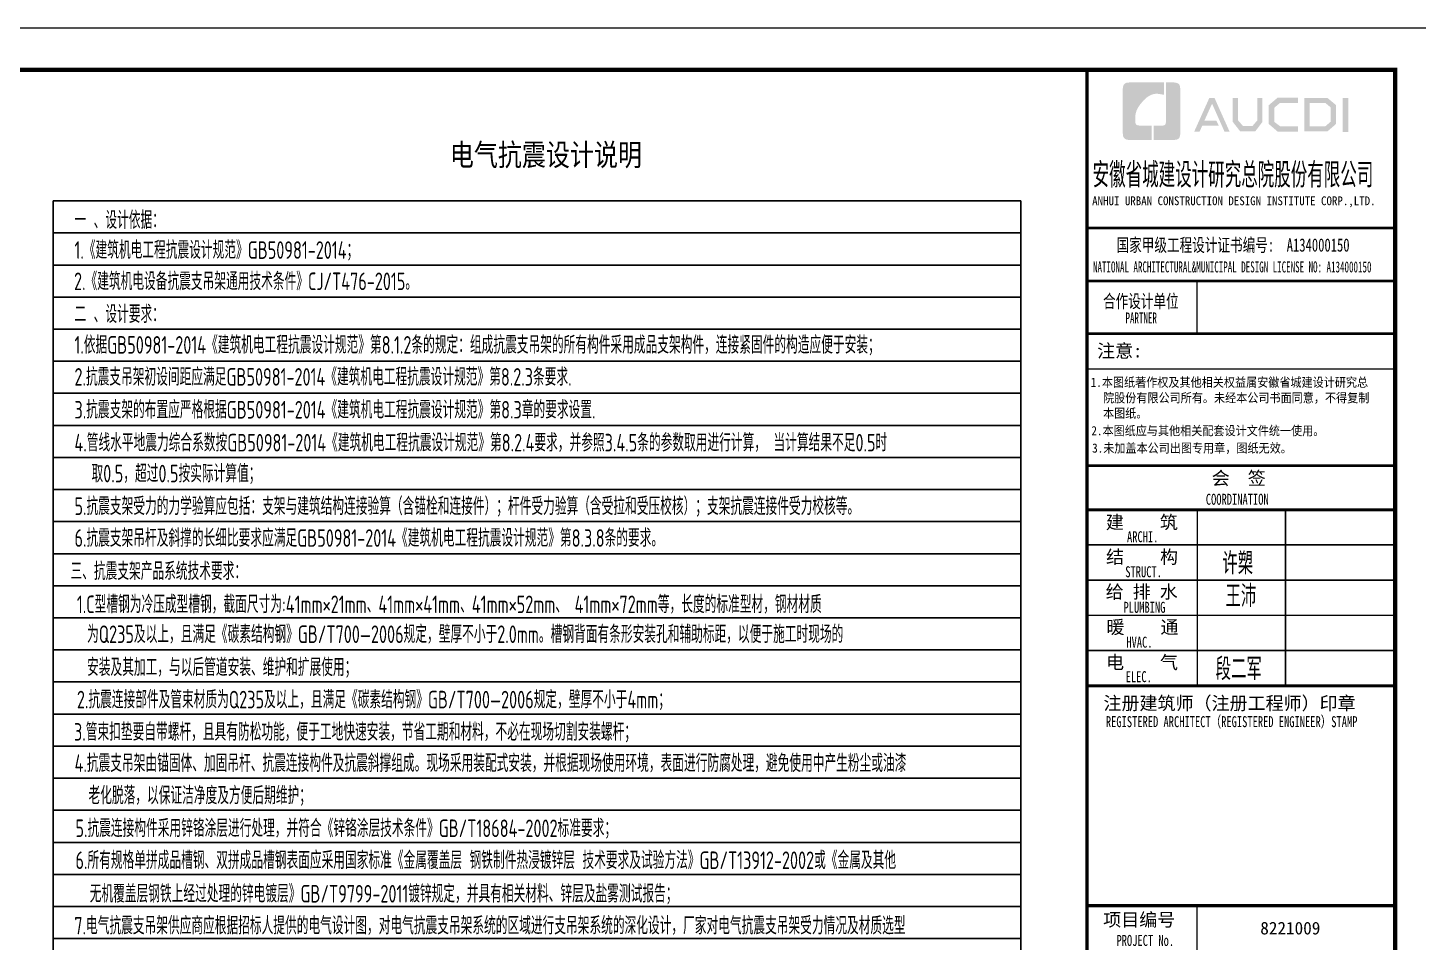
# Model space of a CAD drawing. Extents: x 3774419 to 4775970, y -926964 to 2266.
# Drawn here: x 3891153 to 3922742, y -608793 to -588010 of the extents above; entities that cross this region are included whole.
import ezdxf

# ---------------------------------------------------------------- set-up
doc = ezdxf.new("R2010")
doc.units = 0
doc.header["$LTSCALE"] = 1000
doc.header["$MEASUREMENT"] = 0
doc.layers.get('0').update_dxf_attribs({"linetype": 'CONTINUOUS'})
for name, color, linetype in [('!!电气', 1, 'CONTINUOUS'), ('PUB_TITLE', 4, 'CONTINUOUS'), ('TEL_TEXT', 7, 'CONTINUOUS'), ('图签文字', 4, 'CONTINUOUS')]:
    doc.layers.add(name, color=color, linetype=linetype)
doc.layers.add('图框', color=147, linetype='CONTINUOUS', lineweight=20)
doc.layers.add('图签', color=147, linetype='CONTINUOUS', lineweight=18)
doc.styles.add('HT', font='simhei.ttf')
doc.styles.add('ICDA-STYLE2', font='simhei.ttf', dxfattribs={"width": 0.8})
doc.styles.add('TSSD_Dimension', font='Tssdeng.shx', dxfattribs={"width": 0.7, "bigfont": 'tssdchn.shx'})
doc.styles.add('宋体', font='', dxfattribs={"height": 4})
doc.styles.add('建筑图签-1', font='simhei.ttf', dxfattribs={"width": 0.7})
doc.styles.add('建筑图签-2', font='TXT.shx', dxfattribs={"width": 0.5, "bigfont": 'HZTXT.shx'})
doc.styles.get('宋体').set_extended_font_data('SimSun')

# ---------------------------------------------------------------- blocks, each defined once
blk = doc.blocks.new('院标1')
h = blk.add_hatch(color=150)
h.dxf.hatch_style = 1
h.set_gradient(color1=(33, 113, 253), color2=(33, 113, 253), tint=1, name='INVCURVED')
edge = h.paths.add_edge_path()
edge.add_spline(control_points=[(116373, 648379), (116379, 648379), (116382, 648379), (116391, 648379), (116391, 648379), (116391, 648379), (116616, 648379), (116616, 648379), (116616, 648379), (116616, 648379), (116616, 648054), (116616, 648054), (116616, 648054), (116616, 648054), (116108, 648054), (116108, 648054), (116108, 648054), (116028, 648054), (115963, 648111), (115963, 648199), (115963, 648199), (115963, 648199), (115963, 649215), (115963, 649215), (115963, 649215), (115963, 649295), (116018, 649360), (116108, 649360), (116108, 649360), (116108, 649360), (116897, 649360), (116897, 649360), (116897, 649360), (116897, 649360), (116897, 649080), (116897, 649080), (116897, 649080), (116897, 649080), (116566, 649140), (116356, 648859), (116356, 648859), (116245, 648719), (116240, 648545), (116247, 648466), (116247, 648466), (116254, 648386), (116247, 648466), (116247, 648466), (116247, 648466), (116247, 648466), (116258, 648374), (116373, 648379)], knot_values=[0, 0, 0, 0, 0.071429, 0.071429, 0.071429, 0.107143, 0.142857, 0.142857, 0.142857, 0.178571, 0.214286, 0.214286, 0.214286, 0.25, 0.285714, 0.285714, 0.285714, 0.321429, 0.357143, 0.357143, 0.357143, 0.392857, 0.428571, 0.428571, 0.428571, 0.464286, 0.5, 0.5, 0.5, 0.535714, 0.571429, 0.571429, 0.571429, 0.607143, 0.642857, 0.642857, 0.642857, 0.678571, 0.714286, 0.714286, 0.714286, 0.75, 0.785714, 0.785714, 0.785714, 0.821429, 0.857143, 0.857143, 0.857143, 0.928571, 1, 1, 1, 1], degree=3, periodic=0)
h = blk.add_hatch(color=150)
h.dxf.hatch_style = 1
h.set_gradient(color1=(33, 113, 253), color2=(33, 113, 253), tint=1, name='INVCURVED')
edge = h.paths.add_edge_path()
edge.add_spline(control_points=[(117268, 649215), (117268, 649215), (117268, 648199), (117268, 648199), (117268, 648199), (117268, 648114), (117212, 648054), (117123, 648054), (117123, 648054), (117123, 648054), (116663, 648054), (116663, 648054), (116663, 648054), (116663, 648054), (116663, 648379), (116663, 648379), (116663, 648379), (116663, 648379), (116865, 648379), (116865, 648379), (116865, 648379), (116907, 648379), (116941, 648413), (116941, 648455), (116941, 648455), (116941, 648455), (116941, 649360), (116941, 649360), (116941, 649360), (116941, 649360), (117123, 649360), (117123, 649360), (117123, 649360), (117204, 649360), (117268, 649306), (117268, 649215)], knot_values=[0, 0, 0, 0, 0.1, 0.1, 0.1, 0.15, 0.2, 0.2, 0.2, 0.25, 0.3, 0.3, 0.3, 0.35, 0.4, 0.4, 0.4, 0.45, 0.5, 0.5, 0.5, 0.55, 0.6, 0.6, 0.6, 0.65, 0.7, 0.7, 0.7, 0.75, 0.8, 0.8, 0.8, 0.9, 1, 1, 1, 1], degree=3, periodic=0)
blk = doc.blocks.new('A$C7E752094')
at = {"layer": 'PUB_TITLE'}
h = blk.add_hatch(color=147, dxfattribs=at)
h.paths.add_polyline_path([(5808, 37158), (5934, 37158), (5934, 36388), (5808, 36388)])
h.paths.add_polyline_path([(5056, 37042), (5056, 36516), (5416, 36516), (5540, 36622), (5540, 36941), (5420, 37042)], flags=16)
h.paths.add_polyline_path([(4938, 37160), (4938, 36397), (5460, 36397), (5659, 36568), (5659, 36996), (5463, 37160)])
h.paths.add_polyline_path([(4795, 37163), (4795, 37048), (4388, 37048), (4255, 36937), (4255, 36617), (4388, 36515), (4797, 36515), (4797, 36393), (4333, 36393), (4131, 36567), (4131, 36996), (4329, 37163)])
h.paths.add_polyline_path([(3312, 37161), (3432, 37161), (3432, 36651), (3546, 36519), (3757, 36519), (3871, 36651), (3871, 37161), (3985, 37161), (3985, 36614), (3821, 36397), (3483, 36397), (3312, 36616)])
h.paths.add_polyline_path([(2780, 37160), (2897, 37160), (3239, 36396), (3123, 36396), (2842, 37030), (2667, 36642), (2938, 36642), (2999, 36526), (2618, 36526), (2559, 36394), (2436, 36394)])
at = {"layer": '图框'}
for p, q in [((0, 34200), (7000, 34200)), ((0, 34200), (7000, 34200)), ((0, 33000), (7000, 33000))]:
    blk.add_line(p, q, dxfattribs=at)
for points, const_width in [([(0, -2200), (0, 37800)], 70), ([(0, 34200), (7000, 34200)], 60), ([(0, 33000), (7000, 33000)], 60), ([(0, 33000), (7000, 33000)], 60), ([(2500, 33000), (2500, 31800)], 35), ([(0, 31800), (7000, 31800)], 60), ([(0, 31800), (7000, 31800)], 60), ([(0, 30999), (7000, 30999)], 35), ([(8, 28800), (7008, 28800)], 60), ([(8, 27800), (7008, 27800)], 70), ([(8, 27800), (7008, 27800)], 70), ([(2508, 27800), (2508, 23800)], 35), ([(4508, 27800), (4508, 23800)], 35), ([(8, 27000), (7008, 27000)], 35), ([(8, 26200), (7008, 26200)], 35), ([(8, 25400), (7008, 25400)], 35), ([(8, 24600), (7008, 24600)], 35), ([(8, 23800), (7008, 23800)], 70), ([(0, 18800), (7000, 18800)], 70), ([(0, 18800), (7000, 18800)], 70), ([(2500, 14800), (2500, 18800)], 35)]:
    blk.add_lwpolyline(points, dxfattribs=dict(at, const_width=const_width))
blk.add_blockref('院标1', (-115149, -611849))
at = {"layer": 'PUB_TITLE', "style": 'HT', "width": 0.88}
for s, p in [('1.本图纸著作权及其他相关权益属安徽省城建设计研究总', (86, 30593)), ('院股份有限公司所有。未经本公司书面同意，不得复制', (365, 30239)), ('本图纸。', (365, 29889)), (' 2.本图纸应与其他相关配套设计文件统一使用。 ', (-25, 29492)), ('3.未加盖本公司出图专用章，图纸无效。', (118, 29097))]:
    blk.add_text(s, height=210, dxfattribs=at).set_placement(p)
at = {"layer": '图签', "color": 154, "style": '宋体'}
blk.add_text('8221009', height=286.7, dxfattribs=at).set_placement((3937, 18147))
at = {"layer": '图签文字', "color": 7, "style": '建筑图签-1'}
for s, height, width, p in [('安徽省城建设计研究总院股份有限公司', 500, 0.55, (128, 35177)), ('国家甲级工程设计证书编号:  A134000150', 300, 0.7, (672, 33667)), ('合作设计单位', 300, 0.7, (365, 32390))]:
    blk.add_text(s, height=height, dxfattribs=dict(at, width=width)).set_placement(p)
at = {"layer": '图签文字', "linetype": 'Continuous', "style": '建筑图签-1', "width": 0.91}
blk.add_text('ANHUI URBAN CONSTRUCTION DESIGN INSTITUTE CORP.,LTD.', height=200, dxfattribs=at).set_placement((118, 34722))
at = {"layer": '图签文字', "style": '建筑图签-1'}
for s, width, p in [('NATIONAL ARCHITECTURAL&MUNICIPAL DESIGN LICENSE NO: A134000150', 0.6, (137, 33194)), ('PARTNER', 0.6, (875, 32033)), ('COORDINATION', 0.7, (2700, 27913)), ('ARCHI.', 0.7, (909, 27061)), ('STRUCT.', 0.7, (870, 26265)), ('PLUMBING', 0.7, (829, 25458)), ('HVAC.', 0.7, (894, 24665)), ('ELEC.', 0.7, (878, 23880)), ('REGISTERED ARCHITECT（REGISTERED ENGINEER）STAMP', 0.7, (429, 22858)), ('PROJECT No.', 0.7, (670, 17885, -1799))]:
    blk.add_text(s, height=250, dxfattribs=dict(at, width=width)).set_placement(p)
at = {"layer": '图签文字', "color": 7, "style": '建筑图签-1'}
for s, p in [('注意:', (231, 31263)), ('会  签', (2835, 28367)), ('建    筑', (430, 27366)), ('结    构', (434, 26579)), ('给 排 水', (425, 25785)), ('暖    通', (443, 24982)), ('电    气', (433, 24182)), ('注册建筑师（注册工程师）印章', (375, 23253)), ('项目编号', (368, 18332))]:
    blk.add_text(s, height=300, dxfattribs=at).set_placement(p)
at = {"layer": '图签文字', "color": 1, "style": '建筑图签-2', "width": 0.7}
for s, p in [('许槊', (3075, 26328)), ('王沛', (3146, 25587)), ('段二军', (2921, 23931))]:
    blk.add_text(s, height=500, dxfattribs=at).set_placement(p)

msp = doc.modelspace()

# ---------------------------------------------------------------- linework, layer by layer
at = {"layer": 'TEL_TEXT'}
for points in [[(3891730.2, -591943.4), (3891730.2, -627203.7), (3913714.6, -627203.7), (3913714.6, -591943.4)], [(3891730.2, -591943.4), (3913714.6, -591943.4)], [(3891730.2, -592672.4), (3913714.6, -592672.4)], [(3891730.2, -593401.4), (3913714.6, -593401.4)], [(3891730.2, -594130.4), (3913714.6, -594130.4)], [(3891730.2, -594859.4), (3913714.6, -594859.4)], [(3891730.2, -595588.4), (3913714.6, -595588.4)], [(3891730.2, -596317.4), (3913714.6, -596317.4)], [(3891730.2, -596317.4), (3913714.6, -596317.4)], [(3891730.2, -597046.4), (3913714.6, -597046.4)], [(3891730.2, -597775.4), (3913714.6, -597775.4)], [(3891730.2, -598504.4), (3913714.6, -598504.4)], [(3891730.2, -599233.4), (3913714.6, -599233.4)], [(3891730.2, -599962.4), (3913714.6, -599962.4)], [(3891730.2, -600691.4), (3913714.6, -600691.4)], [(3891730.2, -601420.4), (3913714.6, -601420.4)], [(3891730.2, -602149.4), (3913714.6, -602149.4)], [(3891730.2, -602878.4), (3913714.6, -602878.4)], [(3891730.2, -603607.4), (3913714.6, -603607.4)], [(3891730.2, -604336.4), (3913714.6, -604336.4)], [(3891730.2, -605065.4), (3913714.6, -605065.4)], [(3891730.2, -605794.4), (3913714.6, -605794.4)], [(3891730.2, -606523.4), (3913714.6, -606523.4)], [(3891730.2, -606523.4), (3913714.6, -606523.4)], [(3891730.2, -607252.4), (3913714.6, -607252.4)], [(3891730.2, -607981.4), (3913714.6, -607981.4)], [(3891730.2, -608710.4), (3913714.6, -608710.4)]]:
    msp.add_lwpolyline(points, dxfattribs=at)
at = {"layer": '图框'}
msp.add_lwpolyline([(3863817.3, -588009.7), (3923217.2, -588009.7), (3923217.2, -629963.9), (3863817.3, -629963.9)], close=True, dxfattribs=at)
at = {"layer": '图框', "const_width": 100}
msp.add_lwpolyline([(3866317.3, -628963.9), (3922217.3, -628963.9), (3922217.3, -588963.9), (3866317.3, -588963.9)], close=True, dxfattribs=at)

# ---------------------------------------------------------------- block references
at = {"layer": '!!电气'}
msp.add_blockref('A$C7E752094', (3915217.3, -626763.6), dxfattribs=at)

# ---------------------------------------------------------------- texts
at = {"layer": 'TEL_TEXT', "color": 4, "style": 'ICDA-STYLE2', "width": 0.8}
msp.add_text('电气抗震设计说明', height=500, dxfattribs=at).set_placement((3900741.6, -591145.3))
at = {"layer": 'TEL_TEXT', "style": 'TSSD_Dimension', "width": 0.7}
for s, p in [('一 、设计依据：', (3892213.3, -592580.2)), ('1.《建筑机电工程抗震设计规范》GB50981-2014；', (3892213.3, -593261.5)), ('2.《建筑机电设备抗震支吊架通用技术条件》CJ/T476-2015。', (3892203.2, -593972.5)), ('二 、设计要求：', (3892213.3, -594718.1)), ('1.依据GB50981-2014《建筑机电工程抗震设计规范》第8.1.2条的规定：组成抗震支吊架的所有构件采用成品支架构件，连接紧固件的构造应便于安装；', (3892213.3, -595416.8)), ('2.抗震支吊架初设间距应满足GB50981-2014《建筑机电工程抗震设计规范》第8.2.3条要求.', (3892213.3, -596144.3)), ('3.抗震支架的布置应严格根据GB50981-2014《建筑机电工程抗震设计规范》第8.3章的要求设置.', (3892213.3, -596891)), ('4.管线水平地震力综合系数按GB50981-2014《建筑机电工程抗震设计规范》第8.2.4要求，并参照3.4.5条的参数取用进行计算， 当计算结果不足0.5时', (3892213.3, -597639.5)), ('取0.5，超过0.5按实际计算值；', (3892600.4, -598341.8)), ('5.抗震支架受力的力学验算应包括：支架与建筑结构连接验算（含锚栓和连接件）；杆件受力验算（含受拉和受压校核）；支架抗震连接件受力校核等。', (3892213.3, -599084.1)), ('6.抗震支架吊杆及斜撑的长细比要求应满足GB50981-2014《建筑机电工程抗震设计规范》第8.3.8条的要求。', (3892213.3, -599806.8)), ('三、抗震支架产品系统技术要求：', (3892123.1, -600561)), ('  1.C型槽钢为冷压成型槽钢，截面尺寸为:41mm×21mm、41mm×41mm、41mm×52mm、 41mm×72mm等，长度的标准型材，钢材材质', (3891927.9, -601314)), ('为Q235及以上，且满足《碳素结构钢》GB/T700—2006规定，壁厚不小于2.0mm。槽钢背面有条形安装孔和辅助标距，以便于施工时现场的', (3892500.1, -601993.8)), ('安装及其加工，与以后管道安装、维护和扩展使用；', (3892500.1, -602744.9)), ('  2.抗震连接部件及管束材质为Q235及以上，且满足《碳素结构钢》GB/T700—2006规定，壁厚不小于4mm；', (3891928.9, -603478.9)), ('3.管束扣垫要自带螺杆，且具有防松功能，便于工地快速安装，节省工期和材料，不必在现场切割安装螺杆；', (3892202.8, -604213.5)), ('4.抗震支吊架由锚固体、加固吊杆、抗震连接构件及抗震斜撑组成。现场采用装配式安装，并根据现场使用环境，表面进行防腐处理，避免使用中产生粉尘或油漆', (3892215.7, -604924.2)), ('老化脱落，以保证洁净度及方便后期维护；', (3892532.4, -605657.8)), ('5.抗震连接构件采用锌铬涂层进行处理，并符合《锌铬涂层技术条件》GB/T18684-2002标准要求；', (3892235.7, -606404.2)), ('6.所有规格单拼成品槽钢、双拼成品槽钢表面应采用国家标准《金属覆盖层 钢铁制件热浸镀锌层 技术要求及试验方法》GB/T13912-2002或《金属及其他', (3892235.7, -607130.4)), ('无机覆盖层钢铁上经过处理的锌电镀层》GB/T9799-2011镀锌规定，并具有相关材料、锌层及盐雾测试报告；', (3892559.6, -607891.5)), ('7.电气抗震支吊架供应商应根据招标人提供的电气设计图，对电气抗震支吊架系统的区域进行支吊架系统的深化设计，厂家对电气抗震支吊架受力情况及材质选型', (3892209.6, -608616.7))]:
    msp.add_text(s, height=400, dxfattribs=at).set_placement(p)

doc.saveas('drawing.dxf')
